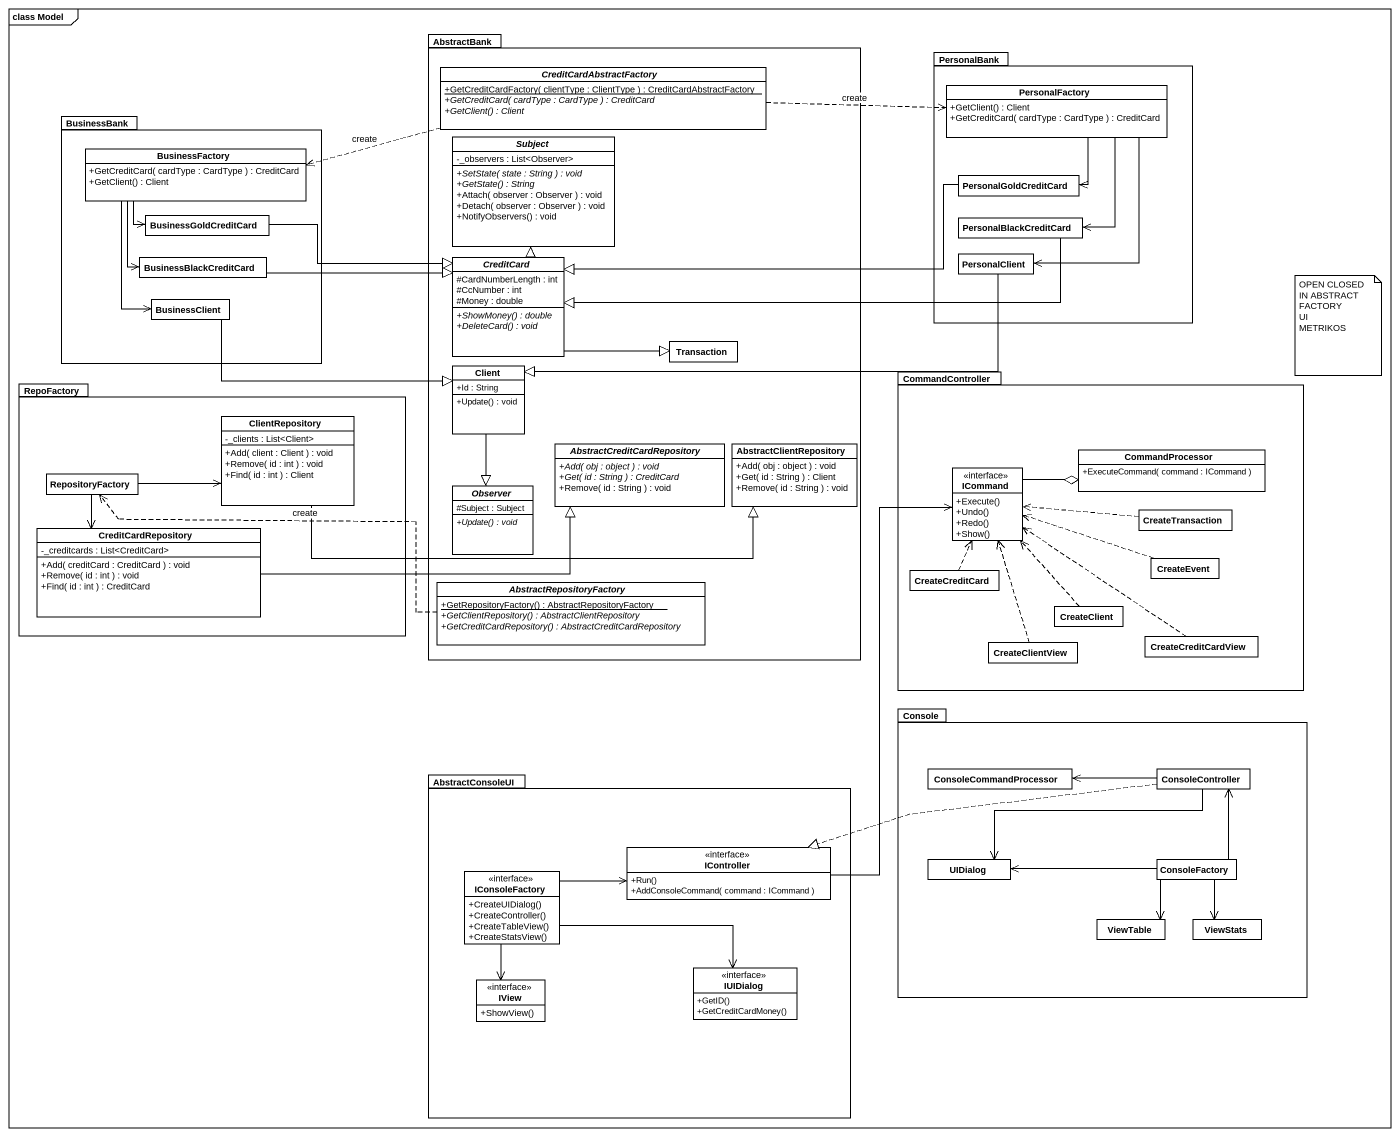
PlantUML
@startuml
mainframe class Model
hide circle
hide empty members
skinparam classAttributeIconSize 0
package AbstractBank {
  abstract class CreditCardAbstractFactory {
    {static} +GetCreditCardFactory( clientType : ClientType ) : CreditCardAbstractFactory
    {abstract} +GetCreditCard( cardType : CardType ) : CreditCard
    {abstract} +GetClient() : Client
  }
  abstract class Subject {
    -_observers : List<Observer>
    {abstract} +SetState( state : String ) : void
    {abstract} +GetState() : String
    +Attach( observer : Observer ) : void
    +Detach( observer : Observer ) : void
    +NotifyObservers() : void
  }
  abstract class CreditCard {
    #CardNumberLength : int
    #CcNumber : int
    #Money : double
    {abstract} +ShowMoney() : double
    {abstract} +DeleteCard() : void
  }
  class Transaction
  class Client {
    +Id : String
    +Update() : void
  }
  abstract class AbstractCreditCardRepository {
    {abstract} +Add( obj : object ) : void
    {abstract} +Get( id : String ) : CreditCard
    +Remove( id : String ) : void
  }
  class AbstractClientRepository {
    +Add( obj : object ) : void
    +Get( id : String ) : Client
    +Remove( id : String ) : void
  }
  abstract class Observer {
    #Subject : Subject
    {abstract} +Update() : void
  }
  abstract class AbstractRepositoryFactory {
    {static} +GetRepositoryFactory() : AbstractRepositoryFactory
    {abstract} +GetClientRepository() : AbstractClientRepository
    {abstract} +GetCreditCardRepository() : AbstractCreditCardRepository
  }
}
package PersonalBank {
  class PersonalFactory {
    +GetClient() : Client
    +GetCreditCard( cardType : CardType ) : CreditCard
  }
  class PersonalGoldCreditCard
  class PersonalBlackCreditCard
  class PersonalClient
}
package BusinessBank {
  class BusinessFactory {
    +GetCreditCard( cardType : CardType ) : CreditCard
    +GetClient() : Client
  }
  class BusinessGoldCreditCard
  class BusinessBlackCreditCard
  class BusinessClient
}
package RepoFactory {
  class ClientRepository {
    -_clients : List<Client>
    +Add( client : Client ) : void
    +Remove( id : int ) : void
    +Find( id : int ) : Client
  }
  class RepositoryFactory
  class CreditCardRepository {
    -_creditcards : List<CreditCard>
    +Add( creditCard : CreditCard ) : void
    +Remove( id : int ) : void
    +Find( id : int ) : CreditCard
  }
}
package CommandController {
  class CommandProcessor {
    +ExecuteCommand( command : ICommand )
  }
  interface ICommand {
    +Execute()
    +Undo()
    +Redo()
    +Show()
  }
  class CreateTransaction
  class CreateCreditCard
  class CreateEvent
  class CreateClient
  class CreateClientView
  class CreateCreditCardView
}
package Console {
  class ConsoleCommandProcessor
  class ConsoleController
  class UIDialog
  class ConsoleFactory
  class ViewTable
  class ViewStats
}
package AbstractConsoleUI {
  interface IController {
    +Run()
    +AddConsoleCommand( command : ICommand )
  }
  interface IConsoleFactory {
    +CreateUIDialog()
    +CreateController()
    +CreateTableView()
    +CreateStatsView()
  }
  interface IUIDialog {
    +GetID()
    +GetCreditCardMoney()
  }
  interface IView {
    +ShowView()
  }
}
CreditCardAbstractFactory .right.> PersonalFactory : create
CreditCardAbstractFactory .left.> BusinessFactory : create
PersonalFactory --> PersonalGoldCreditCard
PersonalFactory --> PersonalBlackCreditCard
PersonalFactory --> PersonalClient
BusinessFactory --> BusinessGoldCreditCard
BusinessFactory --> BusinessBlackCreditCard
BusinessFactory --> BusinessClient
PersonalGoldCreditCard -left-|> CreditCard
BusinessGoldCreditCard -right-|> CreditCard
PersonalBlackCreditCard -left-|> CreditCard
BusinessBlackCreditCard -right-|> CreditCard
CreditCard -up-|> Subject
CreditCard -right-|> Transaction
PersonalClient -left-|> Client
BusinessClient -right-|> Client
Client --|> Observer
ClientRepository -right-|> AbstractClientRepository
CommandProcessor o-left- ICommand
RepositoryFactory -right-> ClientRepository
RepositoryFactory --> CreditCardRepository
CreditCardRepository -right-|> AbstractCreditCardRepository
CreateTransaction .left.> ICommand
AbstractRepositoryFactory .left.> RepositoryFactory : create
CreateCreditCard .up.> ICommand
CreateEvent .left.> ICommand
CreateClient .up.> ICommand
CreateClientView .up.> ICommand
CreateCreditCardView .up.> ICommand
ConsoleController -left-> ConsoleCommandProcessor
ConsoleController .left.|> IController
ConsoleController -left-> UIDialog
IController -up-> ICommand
IConsoleFactory -right-> IController
IConsoleFactory -right-> IUIDialog
IConsoleFactory --> IView
ConsoleFactory -up-> ConsoleController
ConsoleFactory -left-> UIDialog
ConsoleFactory --> ViewTable
ConsoleFactory --> ViewStats
note as N1
  OPEN CLOSED IN ABSTRACT FACTORY
  UI
  METRIKOS
end note
@enduml
